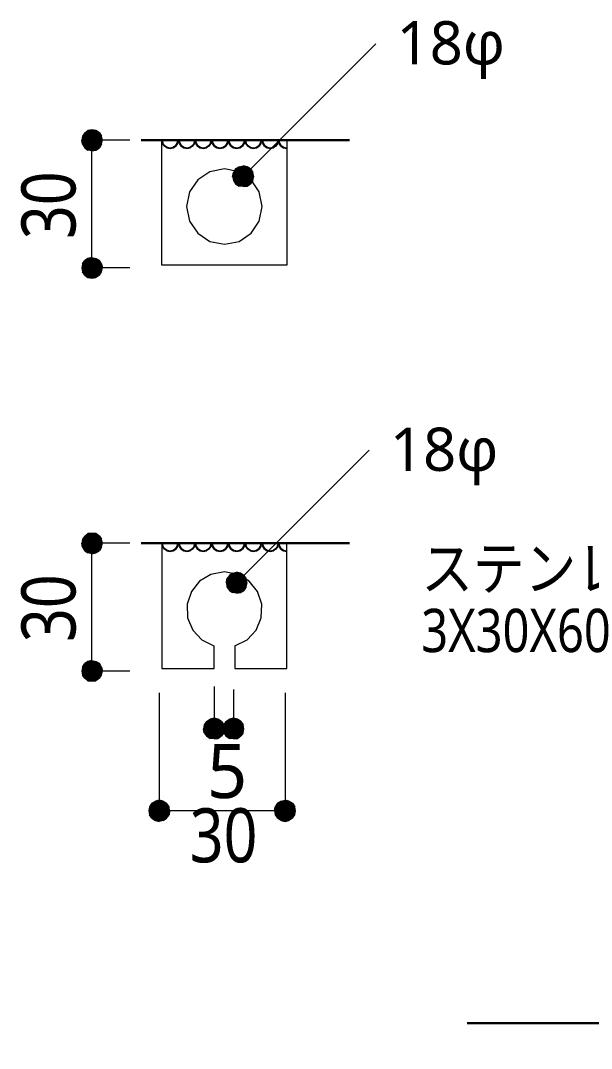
# Model space of a CAD drawing. Header units: millimetres. Extents: x 0 to 420, y 0 to 297.
# Drawn here: x 215.99 to 243.39, y 80.75 to 130.1 of the extents above; entities that cross this region are included whole.
import ezdxf
from ezdxf.enums import TextEntityAlignment as Align

# ---------------------------------------------------------------- set-up
doc = ezdxf.new("R2010")
doc.units = ezdxf.units.MM
doc.styles.add('kst32b', font='NotoSansJP-Variable.ttf')

msp = doc.modelspace()

# ---------------------------------------------------------------- hatches: boundary and pattern name
h = msp.add_hatch(color=7)
h.paths.add_polyline_path([(219.414, 124.862), (219.223, 124.82), (219.414, 124.354), (219.414, 124.862)])
h.paths.add_polyline_path([(219.223, 124.82), (219.414, 124.354), (219.075, 124.714), (219.223, 124.82)])
h.paths.add_polyline_path([(219.414, 124.354), (219.075, 124.714), (218.969, 124.545), (219.414, 124.354)])
for points in [[(219.604, 124.82), (219.414, 124.862), (219.414, 124.354), (219.604, 124.82)], [(226.208, 122.428), (226.314, 122.259), (226.674, 122.618), (226.208, 122.428)], [(219.223, 117.771), (219.414, 117.729), (219.414, 118.237), (219.223, 117.771)], [(219.604, 105.473), (219.414, 105.495), (219.414, 105.008), (219.604, 105.473)], [(225.891, 102.912), (226.018, 102.743), (226.356, 103.103), (225.891, 102.912)], [(219.223, 98.404), (219.414, 98.383), (219.414, 98.87), (219.223, 98.404)], [(225.467, 96.562), (225.277, 96.605), (225.277, 96.097), (225.467, 96.562)], [(226.399, 96.562), (226.208, 96.605), (226.208, 96.097), (226.399, 96.562)], [(222.187, 92.35), (222.144, 92.16), (222.652, 92.16), (222.187, 92.35)], [(229.15, 91.969), (229.193, 92.16), (228.685, 92.16), (229.15, 91.969)]]:
    msp.add_hatch(color=7).paths.add_polyline_path(points)
h = msp.add_hatch(color=7)
h.paths.add_polyline_path([(218.969, 124.545), (218.927, 124.354), (219.414, 124.354), (218.969, 124.545)])
h.paths.add_polyline_path([(218.927, 124.354), (219.414, 124.354), (218.969, 124.164), (218.927, 124.354)])
h.paths.add_polyline_path([(219.414, 124.354), (218.969, 124.164), (219.075, 123.994), (219.414, 124.354)])
h = msp.add_hatch(color=7)
h.paths.add_polyline_path([(219.922, 124.354), (219.879, 124.545), (219.414, 124.354), (219.922, 124.354)])
h.paths.add_polyline_path([(219.879, 124.545), (219.414, 124.354), (219.774, 124.714), (219.879, 124.545)])
h.paths.add_polyline_path([(219.414, 124.354), (219.774, 124.714), (219.604, 124.82), (219.414, 124.354)])
h = msp.add_hatch(color=7)
h.paths.add_polyline_path([(219.075, 123.994), (219.223, 123.888), (219.414, 124.354), (219.075, 123.994)])
h.paths.add_polyline_path([(219.223, 123.888), (219.414, 124.354), (219.414, 123.846), (219.223, 123.888)])
h.paths.add_polyline_path([(219.414, 124.354), (219.414, 123.846), (219.604, 123.888), (219.414, 124.354)])
h = msp.add_hatch(color=7)
h.paths.add_polyline_path([(219.604, 123.888), (219.774, 123.994), (219.414, 124.354), (219.604, 123.888)])
h.paths.add_polyline_path([(219.774, 123.994), (219.414, 124.354), (219.879, 124.164), (219.774, 123.994)])
h.paths.add_polyline_path([(219.414, 124.354), (219.879, 124.164), (219.922, 124.354), (219.414, 124.354)])
h = msp.add_hatch(color=7)
h.paths.add_polyline_path([(226.314, 122.978), (226.208, 122.809), (226.674, 122.618), (226.314, 122.978)])
h.paths.add_polyline_path([(226.208, 122.809), (226.674, 122.618), (226.166, 122.618), (226.208, 122.809)])
h.paths.add_polyline_path([(226.674, 122.618), (226.166, 122.618), (226.208, 122.428), (226.674, 122.618)])
h = msp.add_hatch(color=7)
h.paths.add_polyline_path([(226.864, 123.084), (226.674, 123.126), (226.674, 122.618), (226.864, 123.084)])
h.paths.add_polyline_path([(226.674, 123.126), (226.674, 122.618), (226.483, 123.084), (226.674, 123.126)])
h.paths.add_polyline_path([(226.674, 122.618), (226.483, 123.084), (226.314, 122.978), (226.674, 122.618)])
h = msp.add_hatch(color=7)
h.paths.add_polyline_path([(227.182, 122.618), (227.139, 122.809), (226.674, 122.618), (227.182, 122.618)])
h.paths.add_polyline_path([(227.139, 122.809), (226.674, 122.618), (227.034, 122.978), (227.139, 122.809)])
h.paths.add_polyline_path([(226.674, 122.618), (227.034, 122.978), (226.864, 123.084), (226.674, 122.618)])
h = msp.add_hatch(color=7)
h.paths.add_polyline_path([(226.314, 122.259), (226.483, 122.153), (226.674, 122.618), (226.314, 122.259)])
h.paths.add_polyline_path([(226.483, 122.153), (226.674, 122.618), (226.674, 122.132), (226.483, 122.153)])
h.paths.add_polyline_path([(226.674, 122.618), (226.674, 122.132), (226.864, 122.153), (226.674, 122.618)])
h = msp.add_hatch(color=7)
h.paths.add_polyline_path([(226.864, 122.153), (227.034, 122.259), (226.674, 122.618), (226.864, 122.153)])
h.paths.add_polyline_path([(227.034, 122.259), (226.674, 122.618), (227.139, 122.428), (227.034, 122.259)])
h.paths.add_polyline_path([(226.674, 122.618), (227.139, 122.428), (227.182, 122.618), (226.674, 122.618)])
h = msp.add_hatch(color=7)
h.paths.add_polyline_path([(219.223, 118.681), (219.075, 118.576), (219.414, 118.237), (219.223, 118.681)])
h.paths.add_polyline_path([(219.075, 118.576), (219.414, 118.237), (218.969, 118.427), (219.075, 118.576)])
h.paths.add_polyline_path([(219.414, 118.237), (218.969, 118.427), (218.927, 118.237), (219.414, 118.237)])
h = msp.add_hatch(color=7)
h.paths.add_polyline_path([(219.774, 118.576), (219.604, 118.681), (219.414, 118.237), (219.774, 118.576)])
h.paths.add_polyline_path([(219.604, 118.681), (219.414, 118.237), (219.414, 118.724), (219.604, 118.681)])
h.paths.add_polyline_path([(219.414, 118.237), (219.414, 118.724), (219.223, 118.681), (219.414, 118.237)])
h = msp.add_hatch(color=7)
h.paths.add_polyline_path([(219.879, 118.046), (219.922, 118.237), (219.414, 118.237), (219.879, 118.046)])
h.paths.add_polyline_path([(219.922, 118.237), (219.414, 118.237), (219.879, 118.427), (219.922, 118.237)])
h.paths.add_polyline_path([(219.414, 118.237), (219.879, 118.427), (219.774, 118.576), (219.414, 118.237)])
h = msp.add_hatch(color=7)
h.paths.add_polyline_path([(218.927, 118.237), (218.969, 118.046), (219.414, 118.237), (218.927, 118.237)])
h.paths.add_polyline_path([(218.969, 118.046), (219.414, 118.237), (219.075, 117.877), (218.969, 118.046)])
h.paths.add_polyline_path([(219.414, 118.237), (219.075, 117.877), (219.223, 117.771), (219.414, 118.237)])
h = msp.add_hatch(color=7)
h.paths.add_polyline_path([(219.414, 117.729), (219.604, 117.771), (219.414, 118.237), (219.414, 117.729)])
h.paths.add_polyline_path([(219.604, 117.771), (219.414, 118.237), (219.774, 117.877), (219.604, 117.771)])
h.paths.add_polyline_path([(219.414, 118.237), (219.774, 117.877), (219.879, 118.046), (219.414, 118.237)])
h = msp.add_hatch(color=7)
h.paths.add_polyline_path([(218.969, 105.198), (218.927, 105.008), (219.414, 105.008), (218.969, 105.198)])
h.paths.add_polyline_path([(218.927, 105.008), (219.414, 105.008), (218.969, 104.817), (218.927, 105.008)])
h.paths.add_polyline_path([(219.414, 105.008), (218.969, 104.817), (219.075, 104.648), (219.414, 105.008)])
h = msp.add_hatch(color=7)
h.paths.add_polyline_path([(219.414, 105.495), (219.223, 105.473), (219.414, 105.008), (219.414, 105.495)])
h.paths.add_polyline_path([(219.223, 105.473), (219.414, 105.008), (219.075, 105.346), (219.223, 105.473)])
h.paths.add_polyline_path([(219.414, 105.008), (219.075, 105.346), (218.969, 105.198), (219.414, 105.008)])
h = msp.add_hatch(color=7)
h.paths.add_polyline_path([(219.922, 105.008), (219.879, 105.198), (219.414, 105.008), (219.922, 105.008)])
h.paths.add_polyline_path([(219.879, 105.198), (219.414, 105.008), (219.774, 105.346), (219.879, 105.198)])
h.paths.add_polyline_path([(219.414, 105.008), (219.774, 105.346), (219.604, 105.473), (219.414, 105.008)])
h = msp.add_hatch(color=7)
h.paths.add_polyline_path([(219.075, 104.648), (219.223, 104.542), (219.414, 105.008), (219.075, 104.648)])
h.paths.add_polyline_path([(219.223, 104.542), (219.414, 105.008), (219.414, 104.5), (219.223, 104.542)])
h.paths.add_polyline_path([(219.414, 105.008), (219.414, 104.5), (219.604, 104.542), (219.414, 105.008)])
h = msp.add_hatch(color=7)
h.paths.add_polyline_path([(219.604, 104.542), (219.774, 104.648), (219.414, 105.008), (219.604, 104.542)])
h.paths.add_polyline_path([(219.774, 104.648), (219.414, 105.008), (219.879, 104.817), (219.774, 104.648)])
h.paths.add_polyline_path([(219.414, 105.008), (219.879, 104.817), (219.922, 105.008), (219.414, 105.008)])
h = msp.add_hatch(color=7)
h.paths.add_polyline_path([(226.018, 103.463), (225.891, 103.293), (226.356, 103.103), (226.018, 103.463)])
h.paths.add_polyline_path([(225.891, 103.293), (226.356, 103.103), (225.87, 103.103), (225.891, 103.293)])
h.paths.add_polyline_path([(226.356, 103.103), (225.87, 103.103), (225.891, 102.912), (226.356, 103.103)])
h = msp.add_hatch(color=7)
h.paths.add_polyline_path([(226.547, 103.568), (226.356, 103.611), (226.356, 103.103), (226.547, 103.568)])
h.paths.add_polyline_path([(226.356, 103.611), (226.356, 103.103), (226.166, 103.568), (226.356, 103.611)])
h.paths.add_polyline_path([(226.356, 103.103), (226.166, 103.568), (226.018, 103.463), (226.356, 103.103)])
h = msp.add_hatch(color=7)
h.paths.add_polyline_path([(226.864, 103.103), (226.822, 103.293), (226.356, 103.103), (226.864, 103.103)])
h.paths.add_polyline_path([(226.822, 103.293), (226.356, 103.103), (226.716, 103.463), (226.822, 103.293)])
h.paths.add_polyline_path([(226.356, 103.103), (226.716, 103.463), (226.547, 103.568), (226.356, 103.103)])
h = msp.add_hatch(color=7)
h.paths.add_polyline_path([(226.018, 102.743), (226.166, 102.637), (226.356, 103.103), (226.018, 102.743)])
h.paths.add_polyline_path([(226.166, 102.637), (226.356, 103.103), (226.356, 102.616), (226.166, 102.637)])
h.paths.add_polyline_path([(226.356, 103.103), (226.356, 102.616), (226.547, 102.637), (226.356, 103.103)])
h = msp.add_hatch(color=7)
h.paths.add_polyline_path([(226.547, 102.637), (226.716, 102.743), (226.356, 103.103), (226.547, 102.637)])
h.paths.add_polyline_path([(226.716, 102.743), (226.356, 103.103), (226.822, 102.912), (226.716, 102.743)])
h.paths.add_polyline_path([(226.356, 103.103), (226.822, 102.912), (226.864, 103.103), (226.356, 103.103)])
h = msp.add_hatch(color=7)
h.paths.add_polyline_path([(219.223, 99.335), (219.075, 99.229), (219.414, 98.87), (219.223, 99.335)])
h.paths.add_polyline_path([(219.075, 99.229), (219.414, 98.87), (218.969, 99.06), (219.075, 99.229)])
h.paths.add_polyline_path([(219.414, 98.87), (218.969, 99.06), (218.927, 98.87), (219.414, 98.87)])
h = msp.add_hatch(color=7)
h.paths.add_polyline_path([(219.774, 99.229), (219.604, 99.335), (219.414, 98.87), (219.774, 99.229)])
h.paths.add_polyline_path([(219.604, 99.335), (219.414, 98.87), (219.414, 99.377), (219.604, 99.335)])
h.paths.add_polyline_path([(219.414, 98.87), (219.414, 99.377), (219.223, 99.335), (219.414, 98.87)])
h = msp.add_hatch(color=7)
h.paths.add_polyline_path([(219.879, 98.679), (219.922, 98.87), (219.414, 98.87), (219.879, 98.679)])
h.paths.add_polyline_path([(219.922, 98.87), (219.414, 98.87), (219.879, 99.06), (219.922, 98.87)])
h.paths.add_polyline_path([(219.414, 98.87), (219.879, 99.06), (219.774, 99.229), (219.414, 98.87)])
h = msp.add_hatch(color=7)
h.paths.add_polyline_path([(218.927, 98.87), (218.969, 98.679), (219.414, 98.87), (218.927, 98.87)])
h.paths.add_polyline_path([(218.969, 98.679), (219.414, 98.87), (219.075, 98.531), (218.969, 98.679)])
h.paths.add_polyline_path([(219.414, 98.87), (219.075, 98.531), (219.223, 98.404), (219.414, 98.87)])
h = msp.add_hatch(color=7)
h.paths.add_polyline_path([(219.414, 98.383), (219.604, 98.404), (219.414, 98.87), (219.414, 98.383)])
h.paths.add_polyline_path([(219.604, 98.404), (219.414, 98.87), (219.774, 98.531), (219.604, 98.404)])
h.paths.add_polyline_path([(219.414, 98.87), (219.774, 98.531), (219.879, 98.679), (219.414, 98.87)])
h = msp.add_hatch(color=7)
h.paths.add_polyline_path([(224.811, 96.287), (224.769, 96.097), (225.277, 96.097), (224.811, 96.287)])
h.paths.add_polyline_path([(224.769, 96.097), (225.277, 96.097), (224.811, 95.906), (224.769, 96.097)])
h.paths.add_polyline_path([(225.277, 96.097), (224.811, 95.906), (224.917, 95.758), (225.277, 96.097)])
h = msp.add_hatch(color=7)
h.paths.add_polyline_path([(225.277, 96.605), (225.086, 96.562), (225.277, 96.097), (225.277, 96.605)])
h.paths.add_polyline_path([(225.086, 96.562), (225.277, 96.097), (224.917, 96.456), (225.086, 96.562)])
h.paths.add_polyline_path([(225.277, 96.097), (224.917, 96.456), (224.811, 96.287), (225.277, 96.097)])
h = msp.add_hatch(color=7)
h.paths.add_polyline_path([(225.785, 96.097), (225.743, 96.287), (225.277, 96.097), (225.785, 96.097)])
h.paths.add_polyline_path([(225.743, 96.287), (225.277, 96.097), (225.637, 96.456), (225.743, 96.287)])
h.paths.add_polyline_path([(225.277, 96.097), (225.637, 96.456), (225.467, 96.562), (225.277, 96.097)])
h = msp.add_hatch(color=7)
h.paths.add_polyline_path([(225.743, 96.287), (225.7, 96.097), (226.208, 96.097), (225.743, 96.287)])
h.paths.add_polyline_path([(225.7, 96.097), (226.208, 96.097), (225.743, 95.906), (225.7, 96.097)])
h.paths.add_polyline_path([(226.208, 96.097), (225.743, 95.906), (225.848, 95.758), (226.208, 96.097)])
h = msp.add_hatch(color=7)
h.paths.add_polyline_path([(226.208, 96.605), (226.018, 96.562), (226.208, 96.097), (226.208, 96.605)])
h.paths.add_polyline_path([(226.018, 96.562), (226.208, 96.097), (225.848, 96.456), (226.018, 96.562)])
h.paths.add_polyline_path([(226.208, 96.097), (225.848, 96.456), (225.743, 96.287), (226.208, 96.097)])
h = msp.add_hatch(color=7)
h.paths.add_polyline_path([(226.716, 96.097), (226.674, 96.287), (226.208, 96.097), (226.716, 96.097)])
h.paths.add_polyline_path([(226.674, 96.287), (226.208, 96.097), (226.568, 96.456), (226.674, 96.287)])
h.paths.add_polyline_path([(226.208, 96.097), (226.568, 96.456), (226.399, 96.562), (226.208, 96.097)])
h = msp.add_hatch(color=7)
h.paths.add_polyline_path([(224.917, 95.758), (225.086, 95.631), (225.277, 96.097), (224.917, 95.758)])
h.paths.add_polyline_path([(225.086, 95.631), (225.277, 96.097), (225.277, 95.61), (225.086, 95.631)])
h.paths.add_polyline_path([(225.277, 96.097), (225.277, 95.61), (225.467, 95.631), (225.277, 96.097)])
h = msp.add_hatch(color=7)
h.paths.add_polyline_path([(225.467, 95.631), (225.637, 95.758), (225.277, 96.097), (225.467, 95.631)])
h.paths.add_polyline_path([(225.637, 95.758), (225.277, 96.097), (225.743, 95.906), (225.637, 95.758)])
h.paths.add_polyline_path([(225.277, 96.097), (225.743, 95.906), (225.785, 96.097), (225.277, 96.097)])
h = msp.add_hatch(color=7)
h.paths.add_polyline_path([(225.848, 95.758), (226.018, 95.631), (226.208, 96.097), (225.848, 95.758)])
h.paths.add_polyline_path([(226.018, 95.631), (226.208, 96.097), (226.208, 95.61), (226.018, 95.631)])
h.paths.add_polyline_path([(226.208, 96.097), (226.208, 95.61), (226.399, 95.631), (226.208, 96.097)])
h = msp.add_hatch(color=7)
h.paths.add_polyline_path([(226.399, 95.631), (226.568, 95.758), (226.208, 96.097), (226.399, 95.631)])
h.paths.add_polyline_path([(226.568, 95.758), (226.208, 96.097), (226.674, 95.906), (226.568, 95.758)])
h.paths.add_polyline_path([(226.208, 96.097), (226.674, 95.906), (226.716, 96.097), (226.208, 96.097)])
h = msp.add_hatch(color=7)
h.paths.add_polyline_path([(222.652, 92.668), (222.462, 92.625), (222.652, 92.16), (222.652, 92.668)])
h.paths.add_polyline_path([(222.462, 92.625), (222.652, 92.16), (222.292, 92.52), (222.462, 92.625)])
h.paths.add_polyline_path([(222.652, 92.16), (222.292, 92.52), (222.187, 92.35), (222.652, 92.16)])
h = msp.add_hatch(color=7)
h.paths.add_polyline_path([(223.118, 92.35), (222.991, 92.52), (222.652, 92.16), (223.118, 92.35)])
h.paths.add_polyline_path([(222.991, 92.52), (222.652, 92.16), (222.843, 92.625), (222.991, 92.52)])
h.paths.add_polyline_path([(222.652, 92.16), (222.843, 92.625), (222.652, 92.668), (222.652, 92.16)])
h = msp.add_hatch(color=7)
h.paths.add_polyline_path([(222.991, 91.8), (223.118, 91.969), (222.652, 92.16), (222.991, 91.8)])
h.paths.add_polyline_path([(223.118, 91.969), (222.652, 92.16), (223.139, 92.16), (223.118, 91.969)])
h.paths.add_polyline_path([(222.652, 92.16), (223.139, 92.16), (223.118, 92.35), (222.652, 92.16)])
h = msp.add_hatch(color=7)
h.paths.add_polyline_path([(228.325, 92.52), (228.219, 92.35), (228.685, 92.16), (228.325, 92.52)])
h.paths.add_polyline_path([(228.219, 92.35), (228.685, 92.16), (228.177, 92.16), (228.219, 92.35)])
h.paths.add_polyline_path([(228.685, 92.16), (228.177, 92.16), (228.219, 91.969), (228.685, 92.16)])
h = msp.add_hatch(color=7)
h.paths.add_polyline_path([(228.875, 92.625), (228.685, 92.668), (228.685, 92.16), (228.875, 92.625)])
h.paths.add_polyline_path([(228.685, 92.668), (228.685, 92.16), (228.494, 92.625), (228.685, 92.668)])
h.paths.add_polyline_path([(228.685, 92.16), (228.494, 92.625), (228.325, 92.52), (228.685, 92.16)])
h = msp.add_hatch(color=7)
h.paths.add_polyline_path([(229.193, 92.16), (229.15, 92.35), (228.685, 92.16), (229.193, 92.16)])
h.paths.add_polyline_path([(229.15, 92.35), (228.685, 92.16), (229.045, 92.52), (229.15, 92.35)])
h.paths.add_polyline_path([(228.685, 92.16), (229.045, 92.52), (228.875, 92.625), (228.685, 92.16)])
h = msp.add_hatch(color=7)
h.paths.add_polyline_path([(222.144, 92.16), (222.187, 91.969), (222.652, 92.16), (222.144, 92.16)])
h.paths.add_polyline_path([(222.187, 91.969), (222.652, 92.16), (222.292, 91.8), (222.187, 91.969)])
h.paths.add_polyline_path([(222.652, 92.16), (222.292, 91.8), (222.462, 91.694), (222.652, 92.16)])
h = msp.add_hatch(color=7)
h.paths.add_polyline_path([(222.462, 91.694), (222.652, 91.652), (222.652, 92.16), (222.462, 91.694)])
h.paths.add_polyline_path([(222.652, 91.652), (222.652, 92.16), (222.843, 91.694), (222.652, 91.652)])
h.paths.add_polyline_path([(222.652, 92.16), (222.843, 91.694), (222.991, 91.8), (222.652, 92.16)])
h = msp.add_hatch(color=7)
h.paths.add_polyline_path([(228.219, 91.969), (228.325, 91.8), (228.685, 92.16), (228.219, 91.969)])
h.paths.add_polyline_path([(228.325, 91.8), (228.685, 92.16), (228.494, 91.694), (228.325, 91.8)])
h.paths.add_polyline_path([(228.685, 92.16), (228.494, 91.694), (228.685, 91.652), (228.685, 92.16)])
h = msp.add_hatch(color=7)
h.paths.add_polyline_path([(228.685, 91.652), (228.875, 91.694), (228.685, 92.16), (228.685, 91.652)])
h.paths.add_polyline_path([(228.875, 91.694), (228.685, 92.16), (229.045, 91.8), (228.875, 91.694)])
h.paths.add_polyline_path([(228.685, 92.16), (229.045, 91.8), (229.15, 91.969), (228.685, 92.16)])

# ---------------------------------------------------------------- linework, layer by layer
at = {"lineweight": 13}
for points in [[(226.674, 122.618), (233.045, 128.99)], [(221.234, 124.354), (219.414, 124.354)], [(221.234, 118.237), (219.414, 118.237), (219.414, 124.354)], [(228.769, 124.354), (228.769, 118.364), (222.779, 118.364), (222.779, 124.354)], [(226.356, 103.103), (232.728, 109.474)], [(221.234, 105.008), (219.414, 105.008)], [(221.234, 98.87), (219.414, 98.87), (219.414, 105.008)], [(222.779, 105.008), (222.779, 98.996), (225.277, 98.996), (225.277, 100.076)], [(226.272, 100.076), (226.272, 98.996), (228.769, 98.996), (228.769, 105.008)], [(226.277, 100.084), (226.861, 100.375), (227.294, 100.839), (227.54, 101.423), (227.566, 102.076), (227.36, 102.696), (226.961, 103.189), (226.417, 103.514), (225.774, 103.632), (225.132, 103.514), (224.588, 103.189), (224.189, 102.696), (223.982, 102.076), (224.009, 101.423), (224.255, 100.839), (224.687, 100.375), (225.272, 100.084)], [(222.652, 97.832), (222.652, 92.16)], [(228.685, 97.832), (228.685, 92.16), (222.652, 92.16)], [(225.277, 98.129), (225.277, 96.097)], [(226.208, 97.98), (226.208, 96.097)], [(225.277, 96.097), (226.208, 96.097)]]:
    msp.add_lwpolyline(points, dxfattribs=at)
at = {"lineweight": 0}
for points in [[(219.414, 124.862), (219.223, 124.82), (219.414, 124.354)], [(219.604, 124.82), (219.414, 124.862), (219.414, 124.354)], [(218.969, 124.545), (218.927, 124.354), (219.414, 124.354)], [(219.414, 124.354), (219.075, 124.714), (218.969, 124.545)], [(219.223, 124.82), (219.414, 124.354), (219.075, 124.714)], [(219.414, 124.354), (219.774, 124.714), (219.604, 124.82)], [(219.879, 124.545), (219.414, 124.354), (219.774, 124.714)], [(219.922, 124.354), (219.879, 124.545), (219.414, 124.354)], [(218.927, 124.354), (219.414, 124.354), (218.969, 124.164)], [(219.414, 124.354), (218.969, 124.164), (219.075, 123.994)], [(219.075, 123.994), (219.223, 123.888), (219.414, 124.354)], [(219.223, 123.888), (219.414, 124.354), (219.414, 123.846)], [(219.414, 124.354), (219.414, 123.846), (219.604, 123.888)], [(219.604, 123.888), (219.774, 123.994), (219.414, 124.354)], [(219.774, 123.994), (219.414, 124.354), (219.879, 124.164)], [(219.414, 124.354), (219.879, 124.164), (219.922, 124.354)], [(226.314, 122.978), (226.208, 122.809), (226.674, 122.618)], [(226.674, 122.618), (226.483, 123.084), (226.314, 122.978)], [(226.674, 123.126), (226.674, 122.618), (226.483, 123.084)], [(226.864, 123.084), (226.674, 123.126), (226.674, 122.618)], [(226.674, 122.618), (227.034, 122.978), (226.864, 123.084)], [(227.139, 122.809), (226.674, 122.618), (227.034, 122.978)], [(226.208, 122.809), (226.674, 122.618), (226.166, 122.618)], [(226.674, 122.618), (226.166, 122.618), (226.208, 122.428)], [(226.208, 122.428), (226.314, 122.259), (226.674, 122.618)], [(226.314, 122.259), (226.483, 122.153), (226.674, 122.618)], [(226.483, 122.153), (226.674, 122.618), (226.674, 122.132)], [(227.182, 122.618), (227.139, 122.809), (226.674, 122.618)], [(226.674, 122.618), (226.674, 122.132), (226.864, 122.153)], [(226.864, 122.153), (227.034, 122.259), (226.674, 122.618)], [(227.034, 122.259), (226.674, 122.618), (227.139, 122.428)], [(226.674, 122.618), (227.139, 122.428), (227.182, 122.618)], [(219.075, 118.576), (219.414, 118.237), (218.969, 118.427)], [(219.223, 118.681), (219.075, 118.576), (219.414, 118.237)], [(219.414, 118.237), (219.414, 118.724), (219.223, 118.681)], [(219.604, 118.681), (219.414, 118.237), (219.414, 118.724)], [(219.774, 118.576), (219.604, 118.681), (219.414, 118.237)], [(219.414, 118.237), (219.879, 118.427), (219.774, 118.576)], [(219.414, 118.237), (218.969, 118.427), (218.927, 118.237)], [(218.927, 118.237), (218.969, 118.046), (219.414, 118.237)], [(218.969, 118.046), (219.414, 118.237), (219.075, 117.877)], [(219.414, 118.237), (219.075, 117.877), (219.223, 117.771)], [(219.223, 117.771), (219.414, 117.729), (219.414, 118.237)], [(219.922, 118.237), (219.414, 118.237), (219.879, 118.427)], [(219.414, 117.729), (219.604, 117.771), (219.414, 118.237)], [(219.604, 117.771), (219.414, 118.237), (219.774, 117.877)], [(219.414, 118.237), (219.774, 117.877), (219.879, 118.046)], [(219.879, 118.046), (219.922, 118.237), (219.414, 118.237)], [(218.969, 105.198), (218.927, 105.008), (219.414, 105.008)], [(219.414, 105.008), (219.075, 105.346), (218.969, 105.198)], [(219.223, 105.473), (219.414, 105.008), (219.075, 105.346)], [(219.414, 105.495), (219.223, 105.473), (219.414, 105.008)], [(219.604, 105.473), (219.414, 105.495), (219.414, 105.008)], [(219.414, 105.008), (219.774, 105.346), (219.604, 105.473)], [(219.879, 105.198), (219.414, 105.008), (219.774, 105.346)], [(219.922, 105.008), (219.879, 105.198), (219.414, 105.008)], [(218.927, 105.008), (219.414, 105.008), (218.969, 104.817)], [(219.414, 105.008), (218.969, 104.817), (219.075, 104.648)], [(219.075, 104.648), (219.223, 104.542), (219.414, 105.008)], [(219.223, 104.542), (219.414, 105.008), (219.414, 104.5)], [(219.414, 105.008), (219.414, 104.5), (219.604, 104.542)], [(219.604, 104.542), (219.774, 104.648), (219.414, 105.008)], [(219.774, 104.648), (219.414, 105.008), (219.879, 104.817)], [(219.414, 105.008), (219.879, 104.817), (219.922, 105.008)], [(225.891, 103.293), (226.356, 103.103), (225.87, 103.103)], [(226.018, 103.463), (225.891, 103.293), (226.356, 103.103)], [(226.356, 103.103), (226.166, 103.568), (226.018, 103.463)], [(226.356, 103.611), (226.356, 103.103), (226.166, 103.568)], [(226.547, 103.568), (226.356, 103.611), (226.356, 103.103)], [(226.356, 103.103), (226.716, 103.463), (226.547, 103.568)], [(226.822, 103.293), (226.356, 103.103), (226.716, 103.463)], [(226.864, 103.103), (226.822, 103.293), (226.356, 103.103)], [(226.356, 103.103), (225.87, 103.103), (225.891, 102.912)], [(225.891, 102.912), (226.018, 102.743), (226.356, 103.103)], [(226.018, 102.743), (226.166, 102.637), (226.356, 103.103)], [(226.166, 102.637), (226.356, 103.103), (226.356, 102.616)], [(226.356, 103.103), (226.356, 102.616), (226.547, 102.637)], [(226.547, 102.637), (226.716, 102.743), (226.356, 103.103)], [(226.716, 102.743), (226.356, 103.103), (226.822, 102.912)], [(226.356, 103.103), (226.822, 102.912), (226.864, 103.103)], [(219.075, 99.229), (219.414, 98.87), (218.969, 99.06)], [(219.223, 99.335), (219.075, 99.229), (219.414, 98.87)], [(219.414, 98.87), (219.414, 99.377), (219.223, 99.335)], [(219.604, 99.335), (219.414, 98.87), (219.414, 99.377)], [(219.774, 99.229), (219.604, 99.335), (219.414, 98.87)], [(219.414, 98.87), (219.879, 99.06), (219.774, 99.229)], [(219.414, 98.87), (218.969, 99.06), (218.927, 98.87)], [(218.927, 98.87), (218.969, 98.679), (219.414, 98.87)], [(218.969, 98.679), (219.414, 98.87), (219.075, 98.531)], [(219.414, 98.87), (219.075, 98.531), (219.223, 98.404)], [(219.223, 98.404), (219.414, 98.383), (219.414, 98.87)], [(219.922, 98.87), (219.414, 98.87), (219.879, 99.06)], [(219.414, 98.383), (219.604, 98.404), (219.414, 98.87)], [(219.604, 98.404), (219.414, 98.87), (219.774, 98.531)], [(219.414, 98.87), (219.774, 98.531), (219.879, 98.679)], [(219.879, 98.679), (219.922, 98.87), (219.414, 98.87)], [(224.811, 96.287), (224.769, 96.097), (225.277, 96.097)], [(225.277, 96.097), (224.917, 96.456), (224.811, 96.287)], [(225.086, 96.562), (225.277, 96.097), (224.917, 96.456)], [(225.277, 96.605), (225.086, 96.562), (225.277, 96.097)], [(225.467, 96.562), (225.277, 96.605), (225.277, 96.097)], [(225.277, 96.097), (225.637, 96.456), (225.467, 96.562)], [(225.743, 96.287), (225.277, 96.097), (225.637, 96.456)], [(225.785, 96.097), (225.743, 96.287), (225.277, 96.097)], [(225.743, 96.287), (225.7, 96.097), (226.208, 96.097)], [(226.208, 96.097), (225.848, 96.456), (225.743, 96.287)], [(226.018, 96.562), (226.208, 96.097), (225.848, 96.456)], [(226.208, 96.605), (226.018, 96.562), (226.208, 96.097)], [(226.399, 96.562), (226.208, 96.605), (226.208, 96.097)], [(226.208, 96.097), (226.568, 96.456), (226.399, 96.562)], [(226.674, 96.287), (226.208, 96.097), (226.568, 96.456)], [(226.716, 96.097), (226.674, 96.287), (226.208, 96.097)], [(224.769, 96.097), (225.277, 96.097), (224.811, 95.906)], [(225.277, 96.097), (224.811, 95.906), (224.917, 95.758)], [(224.917, 95.758), (225.086, 95.631), (225.277, 96.097)], [(225.086, 95.631), (225.277, 96.097), (225.277, 95.61)], [(225.277, 96.097), (225.277, 95.61), (225.467, 95.631)], [(225.467, 95.631), (225.637, 95.758), (225.277, 96.097)], [(225.637, 95.758), (225.277, 96.097), (225.743, 95.906)], [(225.277, 96.097), (225.743, 95.906), (225.785, 96.097)], [(225.7, 96.097), (226.208, 96.097), (225.743, 95.906)], [(226.208, 96.097), (225.743, 95.906), (225.848, 95.758)], [(225.848, 95.758), (226.018, 95.631), (226.208, 96.097)], [(226.018, 95.631), (226.208, 96.097), (226.208, 95.61)], [(226.208, 96.097), (226.208, 95.61), (226.399, 95.631)], [(226.399, 95.631), (226.568, 95.758), (226.208, 96.097)], [(226.568, 95.758), (226.208, 96.097), (226.674, 95.906)], [(226.208, 96.097), (226.674, 95.906), (226.716, 96.097)], [(222.187, 92.35), (222.144, 92.16), (222.652, 92.16)], [(222.652, 92.16), (222.292, 92.52), (222.187, 92.35)], [(222.462, 92.625), (222.652, 92.16), (222.292, 92.52)], [(222.652, 92.668), (222.462, 92.625), (222.652, 92.16)], [(222.652, 92.16), (222.843, 92.625), (222.652, 92.668)], [(222.991, 92.52), (222.652, 92.16), (222.843, 92.625)], [(223.118, 92.35), (222.991, 92.52), (222.652, 92.16)], [(222.652, 92.16), (223.139, 92.16), (223.118, 92.35)], [(228.219, 92.35), (228.685, 92.16), (228.177, 92.16)], [(228.325, 92.52), (228.219, 92.35), (228.685, 92.16)], [(228.685, 92.16), (228.494, 92.625), (228.325, 92.52)], [(228.685, 92.668), (228.685, 92.16), (228.494, 92.625)], [(228.875, 92.625), (228.685, 92.668), (228.685, 92.16)], [(228.685, 92.16), (229.045, 92.52), (228.875, 92.625)], [(229.15, 92.35), (228.685, 92.16), (229.045, 92.52)], [(229.193, 92.16), (229.15, 92.35), (228.685, 92.16)], [(222.144, 92.16), (222.187, 91.969), (222.652, 92.16)], [(222.187, 91.969), (222.652, 92.16), (222.292, 91.8)], [(222.652, 92.16), (222.292, 91.8), (222.462, 91.694)], [(222.462, 91.694), (222.652, 91.652), (222.652, 92.16)], [(222.652, 91.652), (222.652, 92.16), (222.843, 91.694)], [(222.652, 92.16), (222.843, 91.694), (222.991, 91.8)], [(222.991, 91.8), (223.118, 91.969), (222.652, 92.16)], [(223.118, 91.969), (222.652, 92.16), (223.139, 92.16)], [(228.685, 92.16), (228.177, 92.16), (228.219, 91.969)], [(228.219, 91.969), (228.325, 91.8), (228.685, 92.16)], [(228.325, 91.8), (228.685, 92.16), (228.494, 91.694)], [(228.685, 92.16), (228.494, 91.694), (228.685, 91.652)], [(228.685, 91.652), (228.875, 91.694), (228.685, 92.16)], [(228.875, 91.694), (228.685, 92.16), (229.045, 91.8)], [(228.685, 92.16), (229.045, 91.8), (229.15, 91.969)], [(229.15, 91.969), (229.193, 92.16), (228.685, 92.16)]]:
    msp.add_lwpolyline(points, close=True, dxfattribs=at)
at = {"lineweight": 30}
for points in [[(221.784, 124.354), (231.775, 124.354)], [(221.784, 105.008), (231.775, 105.008)], [(237.427, 81.957), (268.436, 81.957), (268.436, 80.751), (278.426, 80.751), (278.426, 81.957), (268.436, 81.957)]]:
    msp.add_lwpolyline(points, dxfattribs=at)
at = {"lineweight": 25}
for points in [[(222.779, 124.365), (222.81, 124.212), (222.894, 124.088), (223.018, 124.004), (223.171, 123.973), (223.323, 124.004), (223.448, 124.088), (223.532, 124.212), (223.562, 124.365)], [(223.584, 124.365), (223.614, 124.212), (223.698, 124.088), (223.823, 124.004), (223.975, 123.973), (224.128, 124.004), (224.252, 124.088), (224.336, 124.212), (224.367, 124.365)], [(224.367, 124.365), (224.397, 124.212), (224.481, 124.088), (224.606, 124.004), (224.758, 123.973), (224.911, 124.004), (225.035, 124.088), (225.119, 124.212), (225.15, 124.365)], [(225.171, 124.365), (225.202, 124.212), (225.286, 124.088), (225.41, 124.004), (225.563, 123.973), (225.715, 124.004), (225.839, 124.088), (225.923, 124.212), (225.954, 124.365)], [(225.975, 124.365), (226.006, 124.212), (226.09, 124.088), (226.214, 124.004), (226.367, 123.973), (226.519, 124.004), (226.644, 124.088), (226.728, 124.212), (226.758, 124.365)], [(226.78, 124.365), (226.81, 124.212), (226.894, 124.088), (227.019, 124.004), (227.171, 123.973), (227.324, 124.004), (227.448, 124.088), (227.532, 124.212), (227.563, 124.365)], [(227.584, 124.365), (227.615, 124.212), (227.699, 124.088), (227.823, 124.004), (227.976, 123.973), (228.128, 124.004), (228.252, 124.088), (228.336, 124.212), (228.367, 124.365)], [(228.367, 124.365), (228.398, 124.212), (228.482, 124.088), (228.606, 124.004), (228.759, 123.973)], [(222.779, 105.018), (222.81, 104.866), (222.894, 104.742), (223.018, 104.658), (223.171, 104.627), (223.323, 104.658), (223.448, 104.742), (223.532, 104.866), (223.562, 105.018)], [(223.584, 105.018), (223.614, 104.866), (223.698, 104.742), (223.823, 104.658), (223.975, 104.627), (224.128, 104.658), (224.252, 104.742), (224.336, 104.866), (224.367, 105.018)], [(224.367, 105.018), (224.397, 104.866), (224.481, 104.742), (224.606, 104.658), (224.758, 104.627), (224.911, 104.658), (225.035, 104.742), (225.119, 104.866), (225.15, 105.018)], [(225.171, 105.018), (225.202, 104.866), (225.286, 104.742), (225.41, 104.658), (225.563, 104.627), (225.715, 104.658), (225.839, 104.742), (225.923, 104.866), (225.954, 105.018)], [(225.975, 105.018), (226.006, 104.866), (226.09, 104.742), (226.214, 104.658), (226.367, 104.627), (226.519, 104.658), (226.644, 104.742), (226.728, 104.866), (226.758, 105.018)], [(226.78, 105.018), (226.81, 104.866), (226.894, 104.742), (227.019, 104.658), (227.171, 104.627), (227.324, 104.658), (227.448, 104.742), (227.532, 104.866), (227.563, 105.018)], [(227.584, 105.018), (227.615, 104.866), (227.699, 104.742), (227.823, 104.658), (227.976, 104.627), (228.128, 104.658), (228.252, 104.742), (228.336, 104.866), (228.367, 105.018)], [(228.367, 105.018), (228.398, 104.866), (228.482, 104.742), (228.606, 104.658), (228.759, 104.627)]]:
    msp.add_lwpolyline(points, dxfattribs=at)
at = {"lineweight": 13}
msp.add_lwpolyline([(227.584, 121.169), (227.442, 121.873), (227.054, 122.448), (226.479, 122.836), (225.774, 122.978), (225.07, 122.836), (224.495, 122.448), (224.107, 121.873), (223.964, 121.169), (224.107, 120.464), (224.495, 119.889), (225.07, 119.501), (225.774, 119.359), (226.479, 119.501), (227.054, 119.889), (227.442, 120.464)], close=True, dxfattribs=at)

# ---------------------------------------------------------------- texts
at = {"style": 'kst32b'}
for s, height, p, p2 in [('18φ', 2.0791, (234.04, 127.995), (239.238, 127.995)), ('30', 2.5989, (218.63, 119.613), (218.63, 122.861)), ('18φ', 2.0791, (233.722, 108.479), (238.92, 108.479)), ('ステンレスSUS304', 2.07913, (235.225, 102.764), (256.016, 102.764)), ('30', 2.5989, (218.63, 100.266), (218.63, 103.515)), ('3X30X60', 2.0791, (235.225, 99.78), (244.321, 99.78)), ('30', 2.5989, (224.113, 89.683), (227.361, 89.683))]:
    msp.add_text(s, height=height, dxfattribs=at).set_placement(p, p2, align=Align.FIT)
msp.add_text('5', height=2.599, dxfattribs=at).set_placement((224.938, 92.773))

doc.saveas('drawing.dxf')
